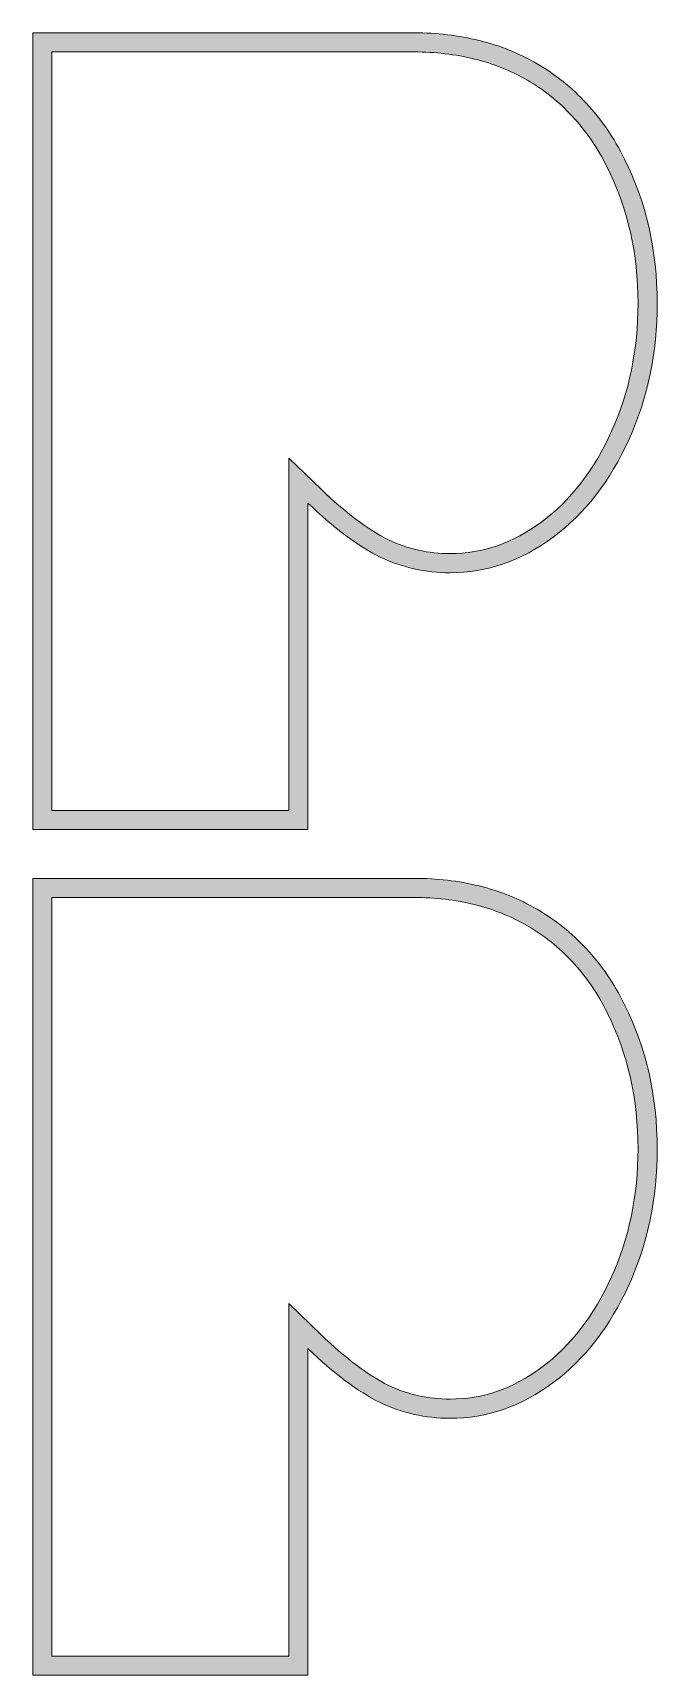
# Model space of a CAD drawing. Header units: millimetres. Extents: x 27 to 674, y -306 to -44.
# Drawn here: x 27.4 to 126.9, y -305.7 to -44 of the extents above; entities that cross this region are included whole.
import ezdxf

# ---------------------------------------------------------------- set-up
doc = ezdxf.new("R2010")
doc.units = ezdxf.units.MM
doc.header["$MEASUREMENT"] = 0
doc.layers.add('Layer 12', color=7, linetype='Continuous')
doc.layers.add('Layer 6', color=7, linetype='Continuous')

msp = doc.modelspace()

# ---------------------------------------------------------------- hatches: boundary and pattern name
at = {"layer": 'Layer 12'}
h = msp.add_hatch(color=2, dxfattribs=at)
h.dxf.hatch_style = 2
edge = h.paths.add_edge_path()
edge.add_spline(control_points=[(121.69, -64.11), (120.01, -60.71), (117.98, -57.75), (115.62, -55.21), (113.26, -52.68), (110.64, -50.57), (107.76, -48.9), (104.88, -47.23), (101.8, -45.99), (98.5, -45.19), (95.21, -44.38), (91.77, -43.97), (88.18, -43.97), (88.18, -43.97), (27.38, -43.97), (27.38, -43.97), (27.38, -43.97), (27.38, -170.97), (27.38, -170.97), (27.38, -170.97), (71.22, -170.97), (71.22, -170.97), (71.22, -170.97), (71.22, -118.92), (71.22, -118.92), (75.34, -122.87), (79.17, -125.74), (82.72, -127.53), (86.23, -129.19), (89.95, -130.03), (93.89, -130.03), (99.74, -130.03), (105.22, -128.14), (110.33, -124.35), (115.35, -120.62), (119.38, -115.41), (122.41, -108.73), (125.4, -102.15), (126.89, -94.94), (126.89, -87.09), (126.89, -78.68), (125.16, -71.02), (121.69, -64.11)], knot_values=[0, 0, 0, 0, 1, 1, 1, 2, 2, 2, 3, 3, 3, 4, 4, 4, 5, 5, 5, 6, 6, 6, 7, 7, 7, 8, 8, 8, 9, 9, 9, 10, 10, 10, 11, 11, 11, 12, 12, 12, 13, 13, 13, 14, 14, 14, 14], degree=3, periodic=1)
edge = h.paths.add_edge_path()
edge.add_spline(control_points=[(119.63, -107.47), (116.83, -113.65), (113.09, -118.5), (108.51, -121.9), (103.9, -125.32), (99.12, -126.98), (93.89, -126.98), (90.44, -126.98), (87.13, -126.24), (84.06, -124.79), (80.8, -123.15), (77.19, -120.43), (73.33, -116.72), (73.33, -116.72), (68.18, -111.76), (68.18, -111.76), (68.18, -111.76), (68.18, -118.92), (68.18, -118.92), (68.18, -118.92), (68.18, -167.93), (68.18, -167.93), (68.18, -167.93), (30.42, -167.93), (30.42, -167.93), (30.42, -167.93), (30.42, -47.02), (30.42, -47.02), (30.42, -47.02), (88.18, -47.02), (88.18, -47.02), (91.51, -47.02), (94.74, -47.4), (97.78, -48.15), (100.77, -48.88), (103.62, -50.02), (106.23, -51.54), (108.84, -53.05), (111.24, -54.98), (113.39, -57.29), (115.54, -59.6), (117.42, -62.35), (118.97, -65.48), (122.2, -71.92), (123.84, -79.19), (123.84, -87.09), (123.84, -94.47), (122.43, -101.32), (119.63, -107.47)], knot_values=[0, 0, 0, 0, 1, 1, 1, 2, 2, 2, 3, 3, 3, 4, 4, 4, 5, 5, 5, 6, 6, 6, 7, 7, 7, 8, 8, 8, 9, 9, 9, 10, 10, 10, 11, 11, 11, 12, 12, 12, 13, 13, 13, 14, 14, 14, 15, 15, 15, 16, 16, 16, 16], degree=3, periodic=1)
at = {"layer": 'Layer 6'}
h = msp.add_hatch(color=2, dxfattribs=at)
h.dxf.hatch_style = 2
edge = h.paths.add_edge_path()
edge.add_spline(control_points=[(121.69, -198.87), (120.01, -195.48), (117.98, -192.51), (115.62, -189.97), (113.26, -187.44), (110.64, -185.34), (107.76, -183.67), (104.88, -181.99), (101.8, -180.76), (98.5, -179.95), (95.21, -179.14), (91.77, -178.74), (88.18, -178.74), (88.18, -178.74), (27.38, -178.74), (27.38, -178.74), (27.38, -178.74), (27.38, -305.74), (27.38, -305.74), (27.38, -305.74), (71.22, -305.74), (71.22, -305.74), (71.22, -305.74), (71.22, -253.68), (71.22, -253.68), (75.34, -257.64), (79.17, -260.5), (82.72, -262.29), (86.23, -263.96), (89.95, -264.79), (93.89, -264.79), (99.74, -264.79), (105.22, -262.9), (110.33, -259.11), (115.35, -255.38), (119.38, -250.17), (122.41, -243.49), (125.4, -236.92), (126.89, -229.7), (126.89, -221.85), (126.89, -213.44), (125.16, -205.78), (121.69, -198.87)], knot_values=[0, 0, 0, 0, 1, 1, 1, 2, 2, 2, 3, 3, 3, 4, 4, 4, 5, 5, 5, 6, 6, 6, 7, 7, 7, 8, 8, 8, 9, 9, 9, 10, 10, 10, 11, 11, 11, 12, 12, 12, 13, 13, 13, 14, 14, 14, 14], degree=3, periodic=1)
edge = h.paths.add_edge_path()
edge.add_spline(control_points=[(119.63, -242.23), (116.83, -248.41), (113.09, -253.26), (108.51, -256.66), (103.9, -260.08), (99.12, -261.74), (93.89, -261.74), (90.44, -261.74), (87.13, -261.01), (84.06, -259.55), (80.8, -257.91), (77.19, -255.2), (73.33, -251.48), (73.33, -251.48), (68.18, -246.52), (68.18, -246.52), (68.18, -246.52), (68.18, -253.68), (68.18, -253.68), (68.18, -253.68), (68.18, -302.69), (68.18, -302.69), (68.18, -302.69), (30.42, -302.69), (30.42, -302.69), (30.42, -302.69), (30.42, -181.78), (30.42, -181.78), (30.42, -181.78), (88.18, -181.78), (88.18, -181.78), (91.51, -181.78), (94.74, -182.16), (97.78, -182.91), (100.77, -183.64), (103.62, -184.78), (106.23, -186.3), (108.84, -187.81), (111.24, -189.75), (113.39, -192.05), (115.54, -194.36), (117.42, -197.11), (118.97, -200.24), (122.2, -206.69), (123.84, -213.96), (123.84, -221.85), (123.84, -229.23), (122.43, -236.08), (119.63, -242.23)], knot_values=[0, 0, 0, 0, 1, 1, 1, 2, 2, 2, 3, 3, 3, 4, 4, 4, 5, 5, 5, 6, 6, 6, 7, 7, 7, 8, 8, 8, 9, 9, 9, 10, 10, 10, 11, 11, 11, 12, 12, 12, 13, 13, 13, 14, 14, 14, 15, 15, 15, 16, 16, 16, 16], degree=3, periodic=1)

# ---------------------------------------------------------------- linework, layer by layer
at = {"layer": 'Layer 12', "lineweight": 0}
for points, knots in [([(121.69, -64.11), (120.01, -60.71), (117.98, -57.75), (115.62, -55.21), (113.26, -52.68), (110.64, -50.57), (107.76, -48.9), (104.88, -47.23), (101.8, -45.99), (98.5, -45.19), (95.21, -44.38), (91.77, -43.97), (88.18, -43.97), (88.18, -43.97), (27.38, -43.97), (27.38, -43.97), (27.38, -43.97), (27.38, -170.97), (27.38, -170.97), (27.38, -170.97), (71.22, -170.97), (71.22, -170.97), (71.22, -170.97), (71.22, -118.92), (71.22, -118.92), (75.34, -122.87), (79.17, -125.74), (82.72, -127.53), (86.23, -129.19), (89.95, -130.03), (93.89, -130.03), (99.74, -130.03), (105.22, -128.14), (110.33, -124.35), (115.35, -120.62), (119.38, -115.41), (122.41, -108.73), (125.4, -102.15), (126.89, -94.94), (126.89, -87.09), (126.89, -78.68), (125.16, -71.02), (121.69, -64.11)], [0, 0, 0, 0, 1, 1, 1, 2, 2, 2, 3, 3, 3, 4, 4, 4, 5, 5, 5, 6, 6, 6, 7, 7, 7, 8, 8, 8, 9, 9, 9, 10, 10, 10, 11, 11, 11, 12, 12, 12, 13, 13, 13, 14, 14, 14, 14]), ([(119.63, -107.47), (116.83, -113.65), (113.09, -118.5), (108.51, -121.9), (103.9, -125.32), (99.12, -126.98), (93.89, -126.98), (90.44, -126.98), (87.13, -126.24), (84.06, -124.79), (80.8, -123.15), (77.19, -120.43), (73.33, -116.72), (73.33, -116.72), (68.18, -111.76), (68.18, -111.76), (68.18, -111.76), (68.18, -118.92), (68.18, -118.92), (68.18, -118.92), (68.18, -167.93), (68.18, -167.93), (68.18, -167.93), (30.42, -167.93), (30.42, -167.93), (30.42, -167.93), (30.42, -47.02), (30.42, -47.02), (30.42, -47.02), (88.18, -47.02), (88.18, -47.02), (91.51, -47.02), (94.74, -47.4), (97.78, -48.15), (100.77, -48.88), (103.62, -50.02), (106.23, -51.54), (108.84, -53.05), (111.24, -54.98), (113.39, -57.29), (115.54, -59.6), (117.42, -62.35), (118.97, -65.48), (122.2, -71.92), (123.84, -79.19), (123.84, -87.09), (123.84, -94.47), (122.43, -101.32), (119.63, -107.47)], [0, 0, 0, 0, 1, 1, 1, 2, 2, 2, 3, 3, 3, 4, 4, 4, 5, 5, 5, 6, 6, 6, 7, 7, 7, 8, 8, 8, 9, 9, 9, 10, 10, 10, 11, 11, 11, 12, 12, 12, 13, 13, 13, 14, 14, 14, 15, 15, 15, 16, 16, 16, 16])]:
    msp.add_open_spline(points, degree=3, knots=knots, dxfattribs=at)
at = {"layer": 'Layer 6', "lineweight": 0}
for points, knots in [([(121.69, -198.87), (120.01, -195.48), (117.98, -192.51), (115.62, -189.97), (113.26, -187.44), (110.64, -185.34), (107.76, -183.67), (104.88, -181.99), (101.8, -180.76), (98.5, -179.95), (95.21, -179.14), (91.77, -178.74), (88.18, -178.74), (88.18, -178.74), (27.38, -178.74), (27.38, -178.74), (27.38, -178.74), (27.38, -305.74), (27.38, -305.74), (27.38, -305.74), (71.22, -305.74), (71.22, -305.74), (71.22, -305.74), (71.22, -253.68), (71.22, -253.68), (75.34, -257.64), (79.17, -260.5), (82.72, -262.29), (86.23, -263.96), (89.95, -264.79), (93.89, -264.79), (99.74, -264.79), (105.22, -262.9), (110.33, -259.11), (115.35, -255.38), (119.38, -250.17), (122.41, -243.49), (125.4, -236.92), (126.89, -229.7), (126.89, -221.85), (126.89, -213.44), (125.16, -205.78), (121.69, -198.87)], [0, 0, 0, 0, 1, 1, 1, 2, 2, 2, 3, 3, 3, 4, 4, 4, 5, 5, 5, 6, 6, 6, 7, 7, 7, 8, 8, 8, 9, 9, 9, 10, 10, 10, 11, 11, 11, 12, 12, 12, 13, 13, 13, 14, 14, 14, 14]), ([(119.63, -242.23), (116.83, -248.41), (113.09, -253.26), (108.51, -256.66), (103.9, -260.08), (99.12, -261.74), (93.89, -261.74), (90.44, -261.74), (87.13, -261.01), (84.06, -259.55), (80.8, -257.91), (77.19, -255.2), (73.33, -251.48), (73.33, -251.48), (68.18, -246.52), (68.18, -246.52), (68.18, -246.52), (68.18, -253.68), (68.18, -253.68), (68.18, -253.68), (68.18, -302.69), (68.18, -302.69), (68.18, -302.69), (30.42, -302.69), (30.42, -302.69), (30.42, -302.69), (30.42, -181.78), (30.42, -181.78), (30.42, -181.78), (88.18, -181.78), (88.18, -181.78), (91.51, -181.78), (94.74, -182.16), (97.78, -182.91), (100.77, -183.64), (103.62, -184.78), (106.23, -186.3), (108.84, -187.81), (111.24, -189.75), (113.39, -192.05), (115.54, -194.36), (117.42, -197.11), (118.97, -200.24), (122.2, -206.69), (123.84, -213.96), (123.84, -221.85), (123.84, -229.23), (122.43, -236.08), (119.63, -242.23)], [0, 0, 0, 0, 1, 1, 1, 2, 2, 2, 3, 3, 3, 4, 4, 4, 5, 5, 5, 6, 6, 6, 7, 7, 7, 8, 8, 8, 9, 9, 9, 10, 10, 10, 11, 11, 11, 12, 12, 12, 13, 13, 13, 14, 14, 14, 15, 15, 15, 16, 16, 16, 16])]:
    msp.add_open_spline(points, degree=3, knots=knots, dxfattribs=at)

doc.saveas('drawing.dxf')
